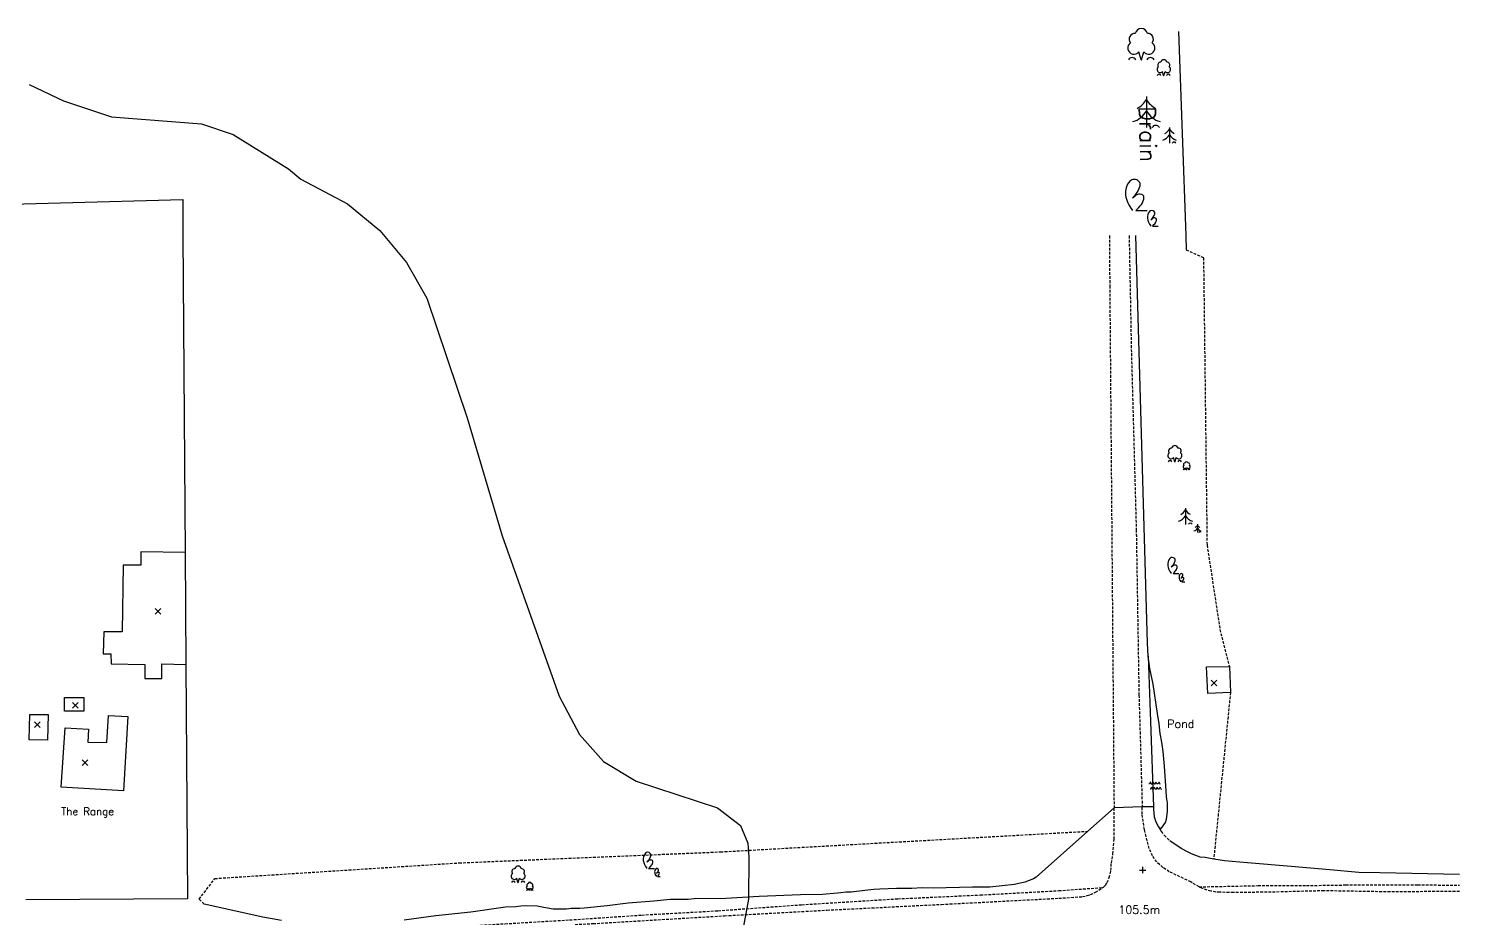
# Model space of a CAD drawing. Extents: x 546784 to 547409, y 221405 to 222038.
# Drawn here: x 547140.6 to 547404.8, y 221874 to 222038.2 of the extents above; entities that cross this region are included whole.
import ezdxf

# ---------------------------------------------------------------- set-up
doc = ezdxf.new("R2010")
doc.units = 0
doc.linetypes.add('xos$0$DASHED', pattern=[0.75, 0.5, -0.25])
doc.layers.get('0').update_dxf_attribs({"color": 252, "linetype": 'CONTINUOUS'})
for name, color, linetype in [('xos$0$G8010001', 252, 'CONTINUOUS'), ('xos$0$G8010021', 252, 'xos$0$DASHED'), ('xos$0$G8010027', 252, 'CONTINUOUS'), ('xos$0$G8010030', 252, 'CONTINUOUS'), ('xos$0$G8010032', 252, 'xos$0$DASHED'), ('xos$0$G8010036', 252, 'xos$0$DASHED'), ('xos$0$G8010059', 252, 'CONTINUOUS'), ('xos$0$G8010075', 252, 'CONTINUOUS'), ('xos$0$G8010321', 252, 'CONTINUOUS'), ('xos$0$G8010379', 252, 'CONTINUOUS'), ('xos$0$G8010384', 252, 'CONTINUOUS'), ('xos$0$G8010392', 252, 'CONTINUOUS'), ('xos$0$G8010400', 252, 'CONTINUOUS'), ('xos$0$G8011006', 252, 'CONTINUOUS'), ('xos$0$G8011009', 252, 'CONTINUOUS'), ('xos$0$G8011010', 252, 'CONTINUOUS')]:
    doc.layers.add(name, color=color, linetype=linetype)
doc.styles.add('xos$0$STANDARD', font='SIMPLEX.SHX')

# ---------------------------------------------------------------- blocks, each defined once
blk = doc.blocks.new('xos$0$TREESNC')
for p, q in [((-9.850307, -0.020979), (-11.40205, 5.93598)), ((-9.42613, -0.023327), (-7.841501, 6.003956)), ((-9.851686, -0.023327), (-9.42613, -0.023327)), ((6.876541, -11.487103), (6.100666, -8.508627)), ((7.08863, -11.488281), (7.880945, -8.474639)), ((6.875848, -11.488281), (7.08863, -11.488281))]:
    blk.add_line(p, q)
for centre, radius, start, end in [((-9.638904, 18.477109), 4.597739, 13.229441, 166.770559), ((-15.010924, 8.775178), 4.597739, 124.320684, 321.504411), ((-14.304557, 15.271406), 4.262135, 87.445922, 219.289963), ((-4.172782, 8.775178), 4.597739, 217.066148, 56.595122), ((-4.973258, 15.271406), 4.262135, 321.417723, 92.554078), ((-16.486914, -1.461918), 3.09299, 28.842917, 151.157083), ((-2.818629, -1.461918), 3.09299, 28.842917, 151.157083), ((6.982239, -2.238063), 2.298874, 13.229441, 166.770559), ((4.296233, -7.089024), 2.298874, 124.320684, 321.504411), ((4.649416, -3.84091), 2.131067, 87.445922, 219.289963), ((9.7153, -7.089024), 2.298874, 217.066148, 56.595122), ((9.315062, -3.84091), 2.131067, 321.417723, 92.554078), ((3.558234, -12.207576), 1.546499, 28.842917, 151.157083), ((10.392377, -12.207576), 1.546499, 28.842917, 151.157083)]:
    blk.add_arc(centre, radius, start, end)
blk = doc.blocks.new('xos$0$SCRUB')
for p, q in [((-10.872561, 9.449429), (-8.66293, 11.155934)), ((-8.411833, 0.013472), (-0.125694, 0.013472)), ((2.706505, -6.717583), (3.811324, -5.864331)), ((3.936873, -11.435566), (8.079942, -11.435566))]:
    blk.add_line(p, q)
for centre, radius, start, end in [((-3.347666, 13.226441), 12.756883, 138.700591, 187.51753), ((-9.745843, 18.847256), 4.240413, 87.97715, 138.700591), ((-9.778006, 17.936685), 5.151554, 44.469829, 87.97715), ((-8.541617, 19.150405), 3.418993, 344.43356, 44.469829), ((5.790886, 14.432399), 21.974668, 187.51753, 219.464845), ((-22.364988, 23.001236), 17.768713, 310.299169, 344.43356), ((-5.471981, 6.489664), 5.652978, 75.355339, 124.365576), ((-4.569556, 9.943099), 2.083589, 0.226721, 75.355339), ((-12.704999, -0.795383), 1.983281, 22.490634, 39.464845), ((-56.311339, 46.309683), 66.616073, 315.975134, 321.269797), ((-10.936016, 9.917905), 8.450096, 321.269797, 0.226721), ((3.269868, -2.018674), 2.12021, 87.97715, 138.700591), ((3.253782, -2.473959), 2.575781, 44.469829, 87.97715), ((6.468956, -4.829081), 6.378441, 138.700591, 187.51753), ((11.038228, -4.226102), 10.987338, 187.51753, 219.464845), ((-3.039705, 0.058316), 8.88436, 310.299169, 344.43356), ((5.406795, -8.19747), 2.826493, 75.355339, 124.365576), ((-20.012884, 11.712544), 33.308036, 315.975134, 321.269797), ((3.871977, -1.867099), 1.7095, 344.43356, 44.469829), ((2.674781, -6.483349), 4.225052, 321.269797, 0.226721), ((5.858007, -6.470752), 1.041795, 0.226721, 75.355339), ((1.79029, -11.839993), 0.991645, 22.490634, 39.464845)]:
    blk.add_arc(centre, radius, start, end)
blk = doc.blocks.new('xos$0$TREESC')
for p, q in [((-9.535128, 23.061169), (-9.535128, -0.023131)), ((7.490419, 0.07392), (7.490419, -11.468233))]:
    blk.add_line(p, q)
for points in [[(-19.565055, 4.424297, 0.193866), (-9.535128, 12.277889, 0.193866), (0.494792, 4.424297)], [(-16.386557, 14.172397, 0.14211), (-9.535128, 20.749198, 0.139719), (-2.824971, 14.247256)], [(2.475455, -9.244512, 0.193866), (7.490419, -5.31772, 0.193866), (12.505375, -9.244512)], [(4.064705, -4.370466, 0.14211), (7.490419, -1.082065, 0.139719), (10.845494, -4.333036)]]:
    blk.add_lwpolyline(points, format="xyb")
for centre, radius in [((-2.709116, -1.453729), 3.09299), ((10.903421, -12.183525), 1.546491)]:
    blk.add_arc(centre, radius, 28.842917, 151.157083)
blk = doc.blocks.new('xos$0$BUILDSED')
for p, q in [((-4.08, -4.08), (4.08, 4.08)), ((-4.08, 4.08), (4.08, -4.08))]:
    blk.add_line(p, q)
blk = doc.blocks.new('xos$0$SPOTH')
for p, q in [((-4.6, 0), (4.6, 0)), ((0, -4.6), (0, 4.6))]:
    blk.add_line(p, q)
blk = doc.blocks.new('xos$0$WATER')
for points in [[(-7.561669, 10.163441, -0.016388), (-7.776707, 9.484717, -0.092913), (-8.757186, 7.791533, -0.216664), (-9.547399, 7.425406, -0.216664)], [(-6.004367, 2.797567, -0.016388), (-6.219412, 2.118835, -0.092913), (-7.199884, 0.425659, -0.216664), (-7.990104, 0.059532, -0.216664)], [(-7.538846, 10.163441, 0.016388), (-7.323808, 9.484717, 0.092913), (-6.343328, 7.791533, 0.216664), (-5.553108, 7.425406, 0.216664)], [(-5.981552, 2.797567, 0.016388), (-5.766514, 2.118835, 0.092913), (-4.786034, 0.425659, 0.216664), (-3.995814, 0.059532, 0.216664)], [(-5.553108, 7.425406, 0.216664), (-4.757744, 7.780206, 0.092913), (-3.753172, 9.459199, 0.016816), (-3.52318, 10.152622, 0.03716)], [(-3.995814, 0.059532, 0.216664), (-3.20045, 0.414325, 0.092913), (-2.19587, 2.093325, 0.016816), (-1.965878, 2.786741, 0.03716)], [(-1.458964, 7.425406, -0.216664), (-2.254336, 7.780206, -0.092913), (-3.258909, 9.459199, -0.016816), (-3.4889, 10.152622, -0.03716)], [(0.09833, 0.059532, -0.216664), (-0.697042, 0.414325, -0.092913), (-1.701614, 2.093325, -0.016816), (-1.931606, 2.786741, -0.03716)], [(-1.508891, 7.425406, 0.216664), (-0.713527, 7.780206, 0.092913), (0.291045, 9.459199, 0.016816), (0.521037, 10.152622, 0.03716)], [(0.048403, 0.059532, 0.216664), (0.843775, 0.414325, 0.092913), (1.848347, 2.093325, 0.016816), (2.078339, 2.786741, 0.03716)], [(2.585253, 7.425406, -0.216664), (1.789881, 7.780206, -0.092913), (0.785308, 9.459199, -0.016816), (0.555317, 10.152622, -0.03716)], [(4.142547, 0.059532, -0.216664), (3.347183, 0.414325, -0.092913), (2.342603, 2.093325, -0.016816), (2.112611, 2.786741, -0.03716)], [(4.57099, 10.163441, -0.016388), (4.355945, 9.484717, -0.092913), (3.375473, 7.791533, -0.216664), (2.585253, 7.425406, -0.216664)], [(6.128285, 2.797567, -0.016388), (5.913247, 2.118835, -0.092913), (4.932767, 0.425659, -0.216664), (4.142547, 0.059532, -0.216664)], [(4.593805, 10.163441, 0.016388), (4.808843, 9.484717, 0.092913), (5.789323, 7.791533, 0.216664), (6.579543, 7.425406, 0.216664)], [(6.1511, 2.797567, 0.016388), (6.366145, 2.118835, 0.092913), (7.346625, 0.425659, 0.216664), (8.136837, 0.059532, 0.216664)]]:
    blk.add_lwpolyline(points, format="xyb")

msp = doc.modelspace()

# ---------------------------------------------------------------- linework, layer by layer
at = {"layer": 'xos$0$G8010001'}
for points in [[(547169.51, 221941.5), (547161.31, 221941.6), (547161.31, 221939.13), (547158.08, 221939.13), (547157.89, 221926.88), (547154.47, 221926.88), (547154.38, 221922.79), (547155.8, 221922.79), (547155.83, 221920.94), (547162.04, 221920.83), (547162.04, 221918.26), (547165.17, 221918.26), (547165.17, 221920.92), (547169.64, 221920.83)], [(547169.51, 221941.5), (547169.64, 221920.83)], [(547147.33, 221909.1), (547151.63, 221908.9), (547151.53, 221906.5), (547155.03, 221906.4), (547155.33, 221911.4), (547158.93, 221911.2), (547158.13, 221897.5), (547146.63, 221898.2), (547147.33, 221909.1)]]:
    msp.add_lwpolyline(points, dxfattribs=at)
at = {"layer": 'xos$0$G8010021'}
for points in [[(547339.46, 221880.07), (547339.76, 221880.57), (547340.16, 221881.47), (547340.46, 221882.77), (547340.56, 221884.17), (547340.86, 221885.87), (547341.06, 221888.57), (547341.06, 221894.37)], [(547350.62, 221883), (547350.06, 221883.37), (547349.46, 221883.87), (547348.96, 221884.37), (547348.16, 221885.47), (547347.56, 221886.87), (547347.36, 221887.57), (547346.96, 221889.07), (547346.66, 221890.37), (547346.26, 221893.17), (547346.26, 221894.52)], [(547356.76, 221879.77), (547355.26, 221880.67), (547351.26, 221882.57), (547350.62, 221883)], [(547241.52, 221872.82), (547244.84, 221872.99), (547269.13, 221874.43), (547288.05, 221875.48), (547309.2, 221876.53), (547330.86, 221877.67), (547335.21, 221877.96), (547336.12, 221878.17), (547336.73, 221878.36), (547337.64, 221878.76), (547338.98, 221879.64)], [(547338.98, 221879.64), (547339.11, 221879.72), (547339.46, 221880.07)], [(547404.84, 221878.9), (547390.52, 221878.86), (547379.83, 221879.04), (547370.82, 221878.81), (547363.1, 221878.7), (547360.52, 221878.79), (547359.83, 221878.79), (547358.94, 221878.99), (547358.24, 221879.18), (547357.45, 221879.47), (547356.76, 221879.77)]]:
    msp.add_lwpolyline(points, dxfattribs=at)
at = {"layer": 'xos$0$G8010030'}
for points in [[(547352.97, 222037.7), (547354.33, 222000)], [(547123.39, 222000), (547123.85, 222005.43), (547169.1, 222006.67), (547169.1, 222000)], [(547169.1, 222000), (547169.51, 221941.5)], [(547354.33, 222000), (547354.36, 221997.37)], [(547169.64, 221920.83), (547169.96, 221877.57)], [(547362.56, 221915.67), (547358.36, 221915.47), (547358.16, 221920.37), (547362.36, 221920.47)], [(547362.36, 221920.47), (547362.56, 221915.67)], [(547147.2, 221914.7), (547150.8, 221914.7), (547150.8, 221912.2), (547147.2, 221912.2), (547147.2, 221914.7)], [(547140.79, 221911.56), (547144.21, 221911.56), (547144.1, 221906.83), (547140.7, 221906.93), (547140.79, 221911.56)], [(547341.06, 221894.37), (547336.21, 221890.03)], [(547346.26, 221894.52), (547341.06, 221894.37)], [(547348.36, 221894.57), (547346.26, 221894.52)], [(547336.21, 221890.03), (547326.68, 221881.53), (547326.17, 221881.22), (547324.56, 221880.63), (547322.65, 221880.23), (547318.12, 221879.73), (547314.9, 221879.74), (547307.64, 221879.55), (547305.63, 221879.56), (547303.72, 221879.46), (547300.9, 221879.46), (547297.78, 221879.37), (547296.67, 221879.27), (547295.06, 221879.08), (547292.53, 221878.78), (547291.52, 221878.78), (547290.62, 221878.69), (547290.01, 221878.59), (547287.19, 221878.38), (547283.16, 221878.29), (547275.51, 221878.01), (547269.37, 221877.62), (547263.53, 221877.53), (547262.42, 221877.43), (547259.1, 221877.44), (547256.08, 221877.13), (547251.34, 221876.74), (547247.42, 221876.25), (547243.19, 221875.86), (547242.38, 221875.76), (547240.77, 221875.76), (547239.96, 221875.66), (547237.45, 221875.66), (547235.74, 221875.97), (547234.53, 221876.18), (547232.61, 221876.28), (547231.51, 221876.18), (547230.6, 221876.09), (547228.69, 221875.99), (547222.24, 221875.09), (547215.8, 221874.4), (547209.95, 221873.61)], [(547359.46, 221884.87), (547357.86, 221885.17), (547356.96, 221885.27), (547355.36, 221885.87), (547354.76, 221886.17), (547353.46, 221886.87), (547351.36, 221888.27)], [(547404.84, 221882.03), (547390.12, 221882.35), (547386.25, 221882.44), (547380.89, 221882.93), (547373.75, 221883.51), (547365.71, 221884.19), (547361.44, 221884.57), (547359.46, 221884.87)], [(547169.96, 221877.57), (547140.1, 221877.4)], [(547187.29, 221873.55), (547183.88, 221874.16), (547173, 221876.6)]]:
    msp.add_lwpolyline(points, dxfattribs=at)
at = {"layer": 'xos$0$G8010032'}
for points in [[(547340.2, 222000), (547340.26, 221990.77), (547341.06, 221894.37)], [(547343.84, 222000), (547344.26, 221978.27), (547345.16, 221945.67), (547345.66, 221915.17), (547346.26, 221894.52)], [(547132.22, 221870.37), (547148.68, 221870.78), (547164.24, 221870.87), (547182.8, 221871.37), (547196.05, 221871.37), (547208.5, 221871.87), (547218.03, 221872.36), (547228.57, 221872.96), (547240.51, 221873.67), (547253.86, 221874.57), (547267.91, 221875.36), (547283.36, 221876.47), (547301.12, 221877.57), (547316.38, 221878.27), (547330.83, 221879.07), (547338.98, 221879.64)], [(547356.76, 221879.77), (547367.67, 221879.99), (547376.6, 221880.01), (547383.84, 221880.12), (547397.14, 221880.15), (547404.84, 221880.07)]]:
    msp.add_lwpolyline(points, dxfattribs=at)
at = {"layer": 'xos$0$G8010036'}
for points in [[(547354.36, 221997.37), (547357.58, 221995.93), (547358.23, 221942.85), (547360.62, 221927.3), (547362.36, 221920.47)], [(547362.56, 221915.67), (547359.46, 221884.87)], [(547172.1, 221877.5), (547175, 221881.31), (547220.1, 221884.2), (547268.39, 221886.23), (547336.21, 221890.03)], [(547349.56, 221890.37), (547349.76, 221889.97), (547350.36, 221889.27), (547351.36, 221888.27)], [(547173, 221876.6), (547172.1, 221877.5)]]:
    msp.add_lwpolyline(points, dxfattribs=at)
at = {"layer": 'xos$0$G8010059'}
for points in [[(547347.34, 221922.37), (547347.26, 221924.77), (547345.09, 222000)], [(547349.56, 221890.37), (547349.96, 221890.77), (547350.56, 221891.67), (547350.76, 221892.27), (547350.96, 221893.67), (547350.96, 221895.27), (547350.76, 221896.37), (547350.66, 221897.47), (547350.36, 221902.07), (547350.16, 221904.77), (547349.86, 221906.47), (547349.56, 221908.07), (547349.36, 221909.87), (547349.06, 221911.77), (547348.26, 221917.17), (547347.66, 221920.07), (547347.34, 221922.37)], [(547347.34, 221922.37), (547347.76, 221910.27), (547348.36, 221894.57)], [(547348.36, 221894.57), (547348.36, 221894.07), (547348.46, 221892.67), (547348.76, 221891.77), (547349.26, 221890.87), (547349.36, 221890.67), (547349.56, 221890.37)]]:
    msp.add_lwpolyline(points, dxfattribs=at)
at = {"layer": 'xos$0$G8010075'}
msp.add_lwpolyline([(547140.71, 222027.9), (547147.06, 222024.87), (547155.91, 222021.95), (547172.5, 222020.67), (547178.39, 222018.66), (547188.59, 222012.35), (547190.88, 222010.43), (547199.49, 222005.88), (547205.45, 222000.94), (547210.36, 221995.02), (547214.13, 221988.43), (547221.56, 221966.37), (547228.07, 221944.59), (547238.61, 221915), (547242.33, 221907.9), (547246.74, 221902.92), (547252.82, 221899.3), (547267.82, 221894.38), (547272.05, 221891.11), (547273.4, 221887.83), (547273.59, 221885.27), (547273.55, 221877.52), (547270.96, 221863.6)], dxfattribs=at)

# ---------------------------------------------------------------- block references
at = {"layer": 'xos$0$G8010027', "xscale": 0.13, "yscale": 0.13}
msp.add_blockref('xos$0$SPOTH', (547346.36, 221882.87), dxfattribs=at)
at = {"layer": 'xos$0$G8010321', "xscale": 0.13, "yscale": 0.13}
for p in [(547164.51, 221930.62), (547359.5, 221917.4), (547149.2, 221913.3), (547142.2, 221909.7), (547151, 221902.7)]:
    msp.add_blockref('xos$0$BUILDSED', p, dxfattribs=at)
at = {"layer": 'xos$0$G8010379'}
for p, xscale, yscale in [((547349.43, 222019.94), 0.25, 0.25), ((547355.5, 221946.7), 0.13, 0.13)]:
    msp.add_blockref('xos$0$TREESC', p, dxfattribs=dict(at, xscale=xscale, yscale=yscale))
at = {"layer": 'xos$0$G8010384'}
for p, xscale, yscale in [((547348.5, 222032.45), 0.25, 0.25), ((547353.55, 221958.25), 0.13, 0.13), ((547232.25, 221880.6), 0.13, 0.13)]:
    msp.add_blockref('xos$0$TREESNC', p, dxfattribs=dict(at, xscale=xscale, yscale=yscale))
at = {"layer": 'xos$0$G8010392'}
for p, xscale, yscale in [((547347.19, 222004.62), 0.25, 0.25), ((547353.05, 221937.6), 0.13, 0.13), ((547256.2, 221883.15), 0.13, 0.13)]:
    msp.add_blockref('xos$0$SCRUB', p, dxfattribs=dict(at, xscale=xscale, yscale=yscale))
at = {"layer": 'xos$0$G8010400', "xscale": 0.13, "yscale": 0.13}
msp.add_blockref('xos$0$WATER', (547348.75, 221897.8), dxfattribs=at)

# ---------------------------------------------------------------- texts
at = {"layer": 'xos$0$G8011006', "style": 'xos$0$STANDARD'}
msp.add_text('The Range', height=1.38, dxfattribs=at).set_placement((547146.61, 221893.01))
at = {"layer": 'xos$0$G8011009', "style": 'xos$0$STANDARD'}
msp.add_text('105.5m', height=1.5, dxfattribs=at).set_placement((547341.85, 221874.8))
at = {"layer": 'xos$0$G8011010', "style": 'xos$0$STANDARD'}
msp.add_text('Drain', height=3, rotation=271, dxfattribs=at).set_placement((547345.71, 222023.85))
msp.add_text('Pond', height=1.5, dxfattribs=at).set_placement((547350.88, 221909.11))

doc.saveas('drawing.dxf')
